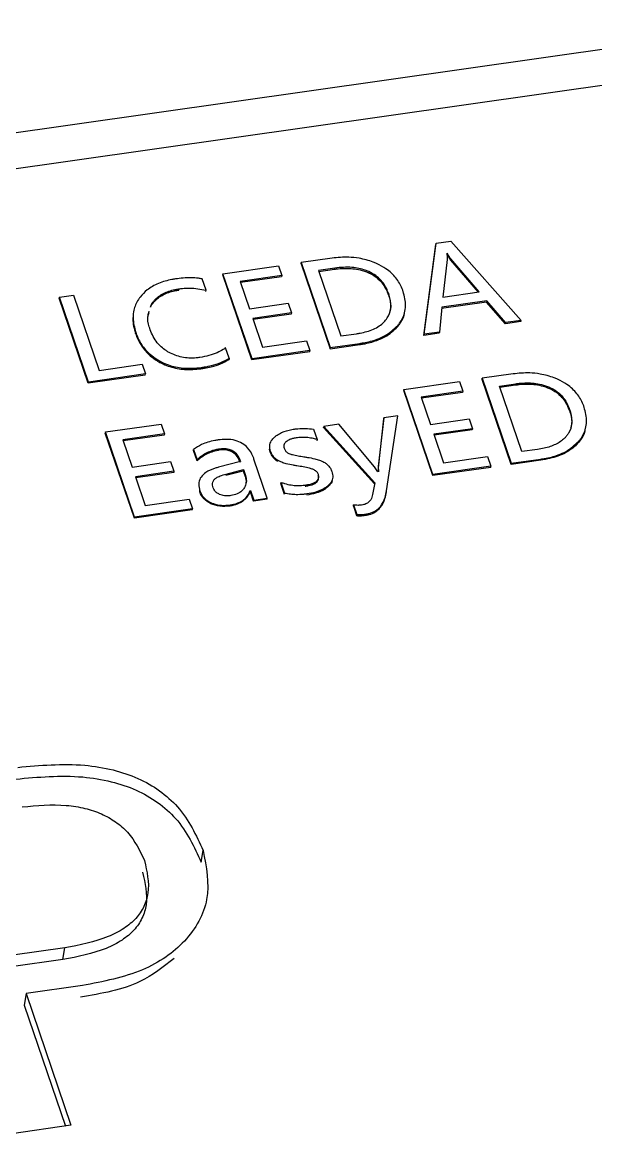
# Model space of a CAD drawing. Header units: millimetres. Extents: x 5 to 415, y 5 to 292.
# Drawn here: x 331.286 to 331.597, y 231.006 to 231.609 of the extents above; entities that cross this region are included whole.
import ezdxf

# ---------------------------------------------------------------- set-up
doc = ezdxf.new("R2010")
doc.units = ezdxf.units.MM

msp = doc.modelspace()

# ---------------------------------------------------------------- linework, layer by layer
at = {"color": 7, "linetype": 'Continuous', "lineweight": 25}
for p, q in [((331.70401, 231.60936), (330.29293, 231.40801)), ((331.51053, 231.48929), (331.51861, 231.49044)), ((331.51861, 231.49044), (331.55663, 231.44741)), ((331.5039, 231.43927), (331.51043, 231.48865)), ((331.50401, 231.4399), (331.51053, 231.48929)), ((331.51053, 231.48929), (331.51043, 231.48865)), ((331.4373, 231.47822), (331.4374, 231.47885)), ((331.4373, 231.47822), (331.45305, 231.43201)), ((331.45409, 231.48123), (331.4374, 231.47885)), ((331.4374, 231.47885), (331.45315, 231.43265)), ((331.51647, 231.48055), (331.51427, 231.4601)), ((331.51641, 231.48331), (331.51842, 231.48021)), ((331.51842, 231.48021), (331.51852, 231.48084)), ((331.51842, 231.48021), (331.53333, 231.46281)), ((331.5339, 231.4629), (331.51852, 231.48084)), ((331.3949, 231.47279), (331.3948, 231.47215)), ((331.41055, 231.42595), (331.3948, 231.47215)), ((331.3949, 231.47279), (331.42503, 231.47709)), ((331.41065, 231.42658), (331.3949, 231.47279)), ((331.42503, 231.47709), (331.42684, 231.47177)), ((331.4556, 231.47587), (331.44676, 231.47461)), ((331.44676, 231.47461), (331.4589, 231.43899)), ((331.44697, 231.47402), (331.4555, 231.47524)), ((331.4555, 231.47524), (331.4556, 231.47587)), ((331.47396, 231.47394), (331.47386, 231.4733)), ((331.3857, 231.46377), (331.38358, 231.47001)), ((331.42684, 231.47177), (331.40426, 231.46855)), ((331.40426, 231.46855), (331.4093, 231.45376)), ((331.42674, 231.47114), (331.40447, 231.46796)), ((331.42684, 231.47177), (331.42674, 231.47114)), ((331.30618, 231.46013), (331.30608, 231.45949)), ((331.30618, 231.46013), (331.31373, 231.4612)), ((331.32193, 231.41392), (331.30618, 231.46013)), ((331.31373, 231.4612), (331.32768, 231.42027)), ((331.37089, 231.46391), (331.37099, 231.46454)), ((331.3856, 231.46314), (331.3857, 231.46377)), ((331.48481, 231.46184), (331.4847, 231.4612)), ((331.51427, 231.4601), (331.5339, 231.4629)), ((331.32183, 231.41329), (331.30608, 231.45949)), ((331.3567, 231.45651), (331.3568, 231.45714)), ((331.4093, 231.45376), (331.43022, 231.45675)), ((331.43022, 231.45675), (331.43202, 231.45145)), ((331.51366, 231.45453), (331.51235, 231.44109)), ((331.53791, 231.45737), (331.51356, 231.4539)), ((331.53801, 231.45801), (331.51366, 231.45453)), ((331.53801, 231.45801), (331.53791, 231.45737)), ((331.54818, 231.44559), (331.53791, 231.45737)), ((331.54828, 231.44622), (331.53801, 231.45801)), ((331.35414, 231.44952), (331.35483, 231.45172)), ((331.43202, 231.45145), (331.41111, 231.44847)), ((331.41111, 231.44847), (331.4164, 231.43293)), ((331.43192, 231.45082), (331.41131, 231.44788)), ((331.43202, 231.45145), (331.43192, 231.45082)), ((331.48963, 231.44402), (331.48974, 231.44465)), ((331.55652, 231.44678), (331.54818, 231.44559)), ((331.54828, 231.44622), (331.54818, 231.44559)), ((331.55663, 231.44741), (331.54828, 231.44622)), ((331.55652, 231.44678), (331.55663, 231.44741)), ((331.34748, 231.44026), (331.34758, 231.44089)), ((331.4164, 231.43293), (331.44031, 231.43634)), ((331.44031, 231.43634), (331.4421, 231.43107)), ((331.4589, 231.43899), (331.46739, 231.4402)), ((331.51225, 231.44046), (331.5039, 231.43927)), ((331.50401, 231.4399), (331.5039, 231.43927)), ((331.51235, 231.44109), (331.50401, 231.4399)), ((331.51235, 231.44109), (331.51225, 231.44046)), ((331.39829, 231.42683), (331.39634, 231.43254)), ((331.442, 231.43043), (331.41055, 231.42595)), ((331.4421, 231.43107), (331.41065, 231.42658)), ((331.442, 231.43043), (331.4421, 231.43107)), ((331.45305, 231.43201), (331.46913, 231.43431)), ((331.45305, 231.43201), (331.45315, 231.43265)), ((331.45315, 231.43265), (331.46923, 231.43494)), ((331.46923, 231.43494), (331.46913, 231.43431)), ((331.32768, 231.42027), (331.35097, 231.42359)), ((331.35097, 231.42359), (331.35277, 231.41832)), ((331.36068, 231.42463), (331.36078, 231.42526)), ((331.39829, 231.42683), (331.39819, 231.42619)), ((331.41065, 231.42658), (331.41055, 231.42595)), ((331.35267, 231.41769), (331.32183, 231.41329)), ((331.35277, 231.41832), (331.32193, 231.41392)), ((331.35267, 231.41769), (331.35277, 231.41832)), ((331.38292, 231.42119), (331.38302, 231.42182)), ((331.5523, 231.41838), (331.53562, 231.416)), ((331.32193, 231.41392), (331.32183, 231.41329)), ((331.49312, 231.40994), (331.52324, 231.41424)), ((331.52324, 231.41424), (331.52505, 231.40892)), ((331.53552, 231.41537), (331.53562, 231.416)), ((331.55126, 231.36916), (331.53552, 231.41537)), ((331.53562, 231.416), (331.55136, 231.3698)), ((331.54498, 231.41176), (331.55381, 231.41302)), ((331.55712, 231.37614), (331.54498, 231.41176)), ((331.54518, 231.41117), (331.55371, 231.41239)), ((331.55381, 231.41302), (331.55371, 231.41239)), ((331.49312, 231.40994), (331.49302, 231.4093)), ((331.50876, 231.3631), (331.49302, 231.4093)), ((331.50886, 231.36373), (331.49312, 231.40994)), ((331.52505, 231.40892), (331.50248, 231.4057)), ((331.50248, 231.4057), (331.50752, 231.39091)), ((331.52495, 231.40828), (331.50268, 231.40511)), ((331.52505, 231.40892), (331.52495, 231.40828)), ((331.57217, 231.41109), (331.57207, 231.41045)), ((331.48203, 231.39389), (331.47909, 231.36741)), ((331.48213, 231.39452), (331.47919, 231.36804)), ((331.48213, 231.39452), (331.48203, 231.39389)), ((331.48972, 231.39561), (331.48213, 231.39452)), ((331.48371, 231.35492), (331.48972, 231.39561)), ((331.50752, 231.39091), (331.52843, 231.3939)), ((331.52843, 231.3939), (331.53023, 231.3886)), ((331.58302, 231.39898), (331.58292, 231.39835)), ((331.33116, 231.38683), (331.36128, 231.39113)), ((331.36128, 231.39113), (331.36309, 231.38581)), ((331.44406, 231.38835), (331.44597, 231.38272)), ((331.44953, 231.38925), (331.44963, 231.38988)), ((331.44953, 231.38925), (331.47714, 231.35866)), ((331.45782, 231.39105), (331.44963, 231.38988)), ((331.44963, 231.38988), (331.47724, 231.35929)), ((331.47719, 231.36781), (331.45782, 231.39105)), ((331.53023, 231.3886), (331.50932, 231.38562)), ((331.53013, 231.38797), (331.50952, 231.38503)), ((331.53023, 231.3886), (331.53013, 231.38797)), ((331.33116, 231.38683), (331.33106, 231.38619)), ((331.34681, 231.33999), (331.33106, 231.38619)), ((331.34691, 231.34062), (331.33116, 231.38683)), ((331.36309, 231.38581), (331.34052, 231.38259)), ((331.34052, 231.38259), (331.34556, 231.3678)), ((331.36299, 231.38517), (331.34072, 231.382)), ((331.36309, 231.38581), (331.36299, 231.38517)), ((331.44597, 231.38272), (331.44587, 231.38209)), ((331.50932, 231.38562), (331.51462, 231.37008)), ((331.58785, 231.38117), (331.58795, 231.3818)), ((331.37889, 231.37674), (331.37899, 231.37738)), ((331.38081, 231.37112), (331.37889, 231.37674)), ((331.37899, 231.37738), (331.38091, 231.37176)), ((331.39314, 231.37707), (331.39324, 231.3777)), ((331.56561, 231.37735), (331.55712, 231.37614)), ((331.34556, 231.3678), (331.36647, 231.37079)), ((331.36647, 231.37079), (331.36828, 231.36549)), ((331.38081, 231.37112), (331.38091, 231.37176)), ((331.40446, 231.37083), (331.39255, 231.36769)), ((331.41893, 231.3509), (331.41169, 231.37214)), ((331.51462, 231.37008), (331.53852, 231.37349)), ((331.53852, 231.37349), (331.54031, 231.36822)), ((331.56735, 231.37146), (331.55126, 231.36916)), ((331.55136, 231.3698), (331.55126, 231.36916)), ((331.55136, 231.3698), (331.56745, 231.37209)), ((331.56735, 231.37146), (331.56745, 231.37209)), ((331.36828, 231.36549), (331.34736, 231.36251)), ((331.36818, 231.36486), (331.34757, 231.36192)), ((331.36828, 231.36549), (331.36818, 231.36486)), ((331.39644, 231.36334), (331.40586, 231.36578)), ((331.39654, 231.36398), (331.40596, 231.36641)), ((331.40596, 231.36641), (331.40586, 231.36578)), ((331.40586, 231.36578), (331.40694, 231.36261)), ((331.40596, 231.36641), (331.40704, 231.36325)), ((331.40704, 231.36325), (331.40694, 231.36261)), ((331.47901, 231.36522), (331.47719, 231.36781)), ((331.47919, 231.36804), (331.47921, 231.36525)), ((331.54021, 231.36758), (331.50876, 231.3631)), ((331.50886, 231.36373), (331.50876, 231.3631)), ((331.54031, 231.36822), (331.50886, 231.36373)), ((331.54021, 231.36758), (331.54031, 231.36822)), ((331.34736, 231.36251), (331.35266, 231.34697)), ((331.42643, 231.35945), (331.42632, 231.35881)), ((331.42836, 231.35284), (331.42632, 231.35881)), ((331.42846, 231.35347), (331.42643, 231.35945)), ((331.45173, 231.35751), (331.45163, 231.35688)), ((331.47724, 231.35929), (331.47607, 231.35283)), ((331.38226, 231.35431), (331.38236, 231.35494)), ((331.40977, 231.35432), (331.40987, 231.35496)), ((331.4115, 231.34922), (331.40977, 231.35432)), ((331.40987, 231.35496), (331.41161, 231.34985)), ((331.48361, 231.35428), (331.48371, 231.35492)), ((331.37836, 231.34511), (331.34691, 231.34062)), ((331.35266, 231.34697), (331.37656, 231.35038)), ((331.37656, 231.35038), (331.37836, 231.34511)), ((331.37826, 231.34447), (331.37836, 231.34511)), ((331.38824, 231.34781), (331.38834, 231.34844)), ((331.39878, 231.34659), (331.39888, 231.34722)), ((331.41883, 231.35026), (331.4115, 231.34922)), ((331.4115, 231.34922), (331.41161, 231.34985)), ((331.41161, 231.34985), (331.41893, 231.3509)), ((331.41883, 231.35026), (331.41893, 231.3509)), ((331.46567, 231.34654), (331.46577, 231.34718)), ((331.46567, 231.34654), (331.46742, 231.34139)), ((331.46577, 231.34718), (331.46752, 231.34203)), ((331.37826, 231.34447), (331.34681, 231.33999)), ((331.34691, 231.34062), (331.34681, 231.33999)), ((331.47231, 231.34159), (331.47241, 231.34223)), ((331.38308, 231.15325), (331.38409, 231.1596)), ((331.30902, 231.10663), (331.28094, 231.10263)), ((331.308, 231.10028), (331.30902, 231.10663)), ((331.308, 231.10028), (331.27992, 231.09628)), ((331.31861, 231.08621), (331.28802, 231.08185)), ((331.28802, 231.08185), (331.287, 231.0755)), ((331.28802, 231.08185), (331.31241, 231.01027)), ((331.287, 231.0755), (331.30938, 231.00984)), ((331.31241, 231.01027), (331.28026, 231.00569))]:
    msp.add_line(p, q, dxfattribs=at)
at = {"color": 8, "linetype": 'Continuous', "lineweight": 25}
msp.add_line((330.29922, 231.38954), (331.71612, 231.59172), dxfattribs=at)
at = {"color": 7, "linetype": 'Continuous', "lineweight": 25}
for points, knots in [([(331.51633, 231.48393), (331.51639, 231.48342), (331.51649, 231.4826), (331.51654, 231.48147), (331.5165, 231.48085), (331.51647, 231.48055)], [0, 0, 0, 0, 0.453733, 0.726284, 1, 1, 1, 1]), ([(331.51852, 231.48084), (331.51835, 231.48107), (331.51787, 231.48168), (331.51722, 231.48273), (331.51674, 231.48355), (331.5165, 231.48396)], [0, 0, 0, 0, 0.227706, 0.613463, 1, 1, 1, 1]), ([(331.47828, 231.47827), (331.47768, 231.47853), (331.47467, 231.47982), (331.46957, 231.48119), (331.46194, 231.482), (331.45709, 231.48153), (331.45409, 231.48123)], [0, 0, 0, 0, 0.08018, 0.403486, 0.630169, 1, 1, 1, 1]), ([(331.49269, 231.46313), (331.49251, 231.46364), (331.49159, 231.46617), (331.48904, 231.47059), (331.48412, 231.47531), (331.48003, 231.47738), (331.47828, 231.47827)], [0, 0, 0, 0, 0.082576, 0.415303, 0.749523, 1, 1, 1, 1]), ([(331.4555, 231.47524), (331.45614, 231.47532), (331.45807, 231.47558), (331.46268, 231.47583), (331.46841, 231.47534), (331.47238, 231.47385), (331.47386, 231.4733)], [0, 0, 0, 0, 0.105956, 0.318154, 0.746768, 1, 1, 1, 1]), ([(331.47396, 231.47394), (331.47335, 231.47418), (331.47051, 231.47535), (331.46419, 231.47665), (331.45869, 231.47615), (331.4556, 231.47587)], [0, 0, 0, 0, 0.106152, 0.498869, 1, 1, 1, 1]), ([(331.47386, 231.4733), (331.47444, 231.47303), (331.47676, 231.47194), (331.47947, 231.46982), (331.4827, 231.46604), (331.48386, 231.46324), (331.4847, 231.4612)], [0, 0, 0, 0, 0.105443, 0.416002, 0.572939, 1, 1, 1, 1]), ([(331.48481, 231.46184), (331.48462, 231.46234), (331.48371, 231.46488), (331.48162, 231.4684), (331.47785, 231.47195), (331.47528, 231.47326), (331.47396, 231.47394)], [0, 0, 0, 0, 0.10531, 0.530724, 0.758228, 1, 1, 1, 1]), ([(331.36908, 231.46992), (331.36844, 231.46982), (331.36524, 231.46932), (331.35973, 231.46775), (331.35376, 231.46441), (331.35111, 231.46141), (331.34991, 231.46005)], [0, 0, 0, 0, 0.080754, 0.405861, 0.731962, 1, 1, 1, 1]), ([(331.38358, 231.47001), (331.38292, 231.47011), (331.38094, 231.47042), (331.3775, 231.47059), (331.3733, 231.47045), (331.37049, 231.4701), (331.36908, 231.46992)], [0, 0, 0, 0, 0.135575, 0.4071552, 0.7020909, 1, 1, 1, 1]), ([(331.34991, 231.46005), (331.3496, 231.45962), (331.34802, 231.45745), (331.34649, 231.45371), (331.34581, 231.44763), (331.34688, 231.44357), (331.34758, 231.44089)], [0, 0, 0, 0, 0.077231, 0.38899, 0.597848, 1, 1, 1, 1]), ([(331.3567, 231.45651), (331.35703, 231.45693), (331.35852, 231.45884), (331.36227, 231.46165), (331.36717, 231.46331), (331.37014, 231.46379), (331.37089, 231.46391)], [0, 0, 0, 0, 0.10865, 0.491149, 0.87296, 1, 1, 1, 1]), ([(331.3568, 231.45714), (331.35713, 231.45757), (331.35862, 231.45947), (331.36237, 231.46228), (331.36727, 231.46394), (331.37024, 231.46442), (331.37099, 231.46454)], [0, 0, 0, 0, 0.10865, 0.491149, 0.87296, 1, 1, 1, 1]), ([(331.37099, 231.46454), (331.37163, 231.46463), (331.37356, 231.46487), (331.37699, 231.46501), (331.38131, 231.46475), (331.38423, 231.4641), (331.3857, 231.46377)], [0, 0, 0, 0, 0.1335635, 0.4011287, 0.6967623, 1, 1, 1, 1]), ([(331.48314, 231.4475), (331.48346, 231.44793), (331.48485, 231.44977), (331.48585, 231.45272), (331.48609, 231.45716), (331.48533, 231.45991), (331.48481, 231.46184)], [0, 0, 0, 0, 0.10324, 0.444619, 0.613332, 1, 1, 1, 1]), ([(331.4847, 231.4612), (331.48486, 231.4607), (331.48566, 231.45815), (331.48638, 231.45487), (331.48546, 231.45238), (331.48526, 231.45185)], [0, 0, 0, 0, 0.162771, 0.819491, 1, 1, 1, 1]), ([(331.48974, 231.44465), (331.49008, 231.44507), (331.49179, 231.44717), (331.49346, 231.45075), (331.49435, 231.45662), (331.49336, 231.46051), (331.49269, 231.46313)], [0, 0, 0, 0, 0.079381, 0.400115, 0.59556, 1, 1, 1, 1]), ([(331.35562, 231.45458), (331.35573, 231.45508), (331.35594, 231.456), (331.35653, 231.45679), (331.3568, 231.45714)], [0, 0, 0, 0, 0.547206, 1, 1, 1, 1]), ([(331.35571, 231.45455), (331.35578, 231.45485), (331.35596, 231.45555), (331.35642, 231.45615), (331.3567, 231.45651)], [0, 0, 0, 0, 0.414079, 1, 1, 1, 1]), ([(331.34623, 231.45017), (331.34614, 231.44953), (331.3457, 231.44627), (331.34669, 231.44294), (331.34748, 231.44026)], [0, 0, 0, 0, 0.194213, 1, 1, 1, 1]), ([(331.35539, 231.44238), (331.35523, 231.44288), (331.35443, 231.44543), (331.35365, 231.44892), (331.35465, 231.45161), (331.35493, 231.45236)], [0, 0, 0, 0, 0.152183, 0.765543, 1, 1, 1, 1]), ([(331.48963, 231.44402), (331.48997, 231.44444), (331.49166, 231.44654), (331.49309, 231.44904), (331.49338, 231.45121), (331.4934, 231.45135)], [0, 0, 0, 0, 0.18835, 0.949363, 1, 1, 1, 1]), ([(331.36562, 231.43002), (331.36507, 231.43034), (331.3626, 231.43178), (331.35828, 231.43571), (331.35645, 231.43992), (331.35539, 231.44238)], [0, 0, 0, 0, 0.1065912, 0.479024, 1, 1, 1, 1]), ([(331.46739, 231.4402), (331.46803, 231.4403), (331.47123, 231.4408), (331.47679, 231.44236), (331.48121, 231.44523), (331.48288, 231.4472), (331.48314, 231.4475)], [0, 0, 0, 0, 0.1017876, 0.5120128, 0.9261155, 1, 1, 1, 1]), ([(331.46913, 231.43431), (331.46977, 231.4344), (331.47297, 231.43489), (331.47767, 231.43613), (331.48433, 231.43901), (331.48752, 231.44202), (331.48963, 231.44402)], [0, 0, 0, 0, 0.077703, 0.389922, 0.59639, 1, 1, 1, 1]), ([(331.46923, 231.43494), (331.46987, 231.43504), (331.47307, 231.43553), (331.47777, 231.43676), (331.48443, 231.43964), (331.48763, 231.44266), (331.48974, 231.44465)], [0, 0, 0, 0, 0.077703, 0.389922, 0.59639, 1, 1, 1, 1]), ([(331.34748, 231.44026), (331.34766, 231.43975), (331.34857, 231.43722), (331.35094, 231.43279), (331.35533, 231.4279), (331.3591, 231.42559), (331.36068, 231.42463)], [0, 0, 0, 0, 0.083563, 0.419493, 0.756777, 1, 1, 1, 1]), ([(331.34758, 231.44089), (331.34777, 231.44039), (331.34867, 231.43786), (331.35104, 231.43342), (331.35543, 231.42853), (331.3592, 231.42623), (331.36078, 231.42526)], [0, 0, 0, 0, 0.083563, 0.419493, 0.756777, 1, 1, 1, 1]), ([(331.3823, 231.42729), (331.38166, 231.42721), (331.3785, 231.42682), (331.37251, 231.42698), (331.36788, 231.42902), (331.36562, 231.43002)], [0, 0, 0, 0, 0.115245, 0.567988, 1, 1, 1, 1]), ([(331.39634, 231.43254), (331.39588, 231.43221), (331.39447, 231.43121), (331.39152, 231.42967), (331.38729, 231.42816), (331.38398, 231.42759), (331.3823, 231.42729)], [0, 0, 0, 0, 0.121543, 0.365141, 0.678195, 1, 1, 1, 1]), ([(331.36068, 231.42463), (331.36125, 231.42433), (331.36413, 231.42284), (331.36868, 231.42142), (331.3757, 231.42051), (331.37996, 231.42091), (331.38292, 231.42119)], [0, 0, 0, 0, 0.086391, 0.436239, 0.609399, 1, 1, 1, 1]), ([(331.36078, 231.42526), (331.36135, 231.42497), (331.36424, 231.42347), (331.36879, 231.42206), (331.3758, 231.42115), (331.38006, 231.42155), (331.38302, 231.42182)], [0, 0, 0, 0, 0.086391, 0.436239, 0.609399, 1, 1, 1, 1]), ([(331.38292, 231.42119), (331.38356, 231.42128), (331.38547, 231.42157), (331.38909, 231.42233), (331.39375, 231.4237), (331.3967, 231.42535), (331.39819, 231.42619)], [0, 0, 0, 0, 0.114873, 0.344776, 0.667457, 1, 1, 1, 1]), ([(331.38302, 231.42182), (331.38366, 231.42192), (331.38557, 231.42221), (331.38919, 231.42297), (331.39385, 231.42434), (331.3968, 231.42599), (331.39829, 231.42683)], [0, 0, 0, 0, 0.114873, 0.344776, 0.667457, 1, 1, 1, 1]), ([(331.57649, 231.41542), (331.57589, 231.41568), (331.57288, 231.41697), (331.56778, 231.41834), (331.56015, 231.41915), (331.5553, 231.41868), (331.5523, 231.41838)], [0, 0, 0, 0, 0.08018, 0.403486, 0.630169, 1, 1, 1, 1]), ([(331.55371, 231.41239), (331.55435, 231.41247), (331.55628, 231.41273), (331.56089, 231.41298), (331.56662, 231.41249), (331.57059, 231.411), (331.57207, 231.41045)], [0, 0, 0, 0, 0.105956, 0.318154, 0.746768, 1, 1, 1, 1]), ([(331.55381, 231.41302), (331.55445, 231.41311), (331.55638, 231.41336), (331.56099, 231.41361), (331.56672, 231.41313), (331.5707, 231.41164), (331.57217, 231.41109)], [0, 0, 0, 0, 0.105956, 0.318154, 0.746768, 1, 1, 1, 1]), ([(331.5909, 231.40028), (331.59072, 231.40079), (331.5898, 231.40332), (331.58726, 231.40774), (331.58233, 231.41246), (331.57824, 231.41453), (331.57649, 231.41542)], [0, 0, 0, 0, 0.082576, 0.415303, 0.749523, 1, 1, 1, 1]), ([(331.57207, 231.41045), (331.57266, 231.41018), (331.57498, 231.40909), (331.57768, 231.40697), (331.58091, 231.40319), (331.58207, 231.40039), (331.58292, 231.39835)], [0, 0, 0, 0, 0.105443, 0.416002, 0.572939, 1, 1, 1, 1]), ([(331.57217, 231.41109), (331.57276, 231.41081), (331.57508, 231.40972), (331.57778, 231.40761), (331.58101, 231.40382), (331.58217, 231.40103), (331.58302, 231.39898)], [0, 0, 0, 0, 0.105443, 0.416002, 0.572939, 1, 1, 1, 1]), ([(331.58795, 231.3818), (331.58829, 231.38222), (331.59, 231.38432), (331.59168, 231.3879), (331.59256, 231.39377), (331.59157, 231.39766), (331.5909, 231.40028)], [0, 0, 0, 0, 0.0793815, 0.4001152, 0.5955602, 1, 1, 1, 1]), ([(331.58302, 231.39898), (331.58318, 231.39848), (331.584, 231.39593), (331.58452, 231.39153), (331.58323, 231.38717), (331.58174, 231.38518), (331.58135, 231.38465)], [0, 0, 0, 0, 0.103204, 0.519592, 0.872582, 1, 1, 1, 1]), ([(331.58292, 231.39835), (331.58308, 231.39784), (331.58387, 231.3953), (331.58459, 231.39202), (331.58367, 231.38953), (331.58347, 231.389)], [0, 0, 0, 0, 0.162771, 0.819491, 1, 1, 1, 1]), ([(331.42299, 231.38413), (331.42343, 231.38448), (331.42455, 231.38538), (331.4275, 231.38698), (331.43076, 231.38795), (331.4332, 231.38833), (331.43366, 231.3884)], [0, 0, 0, 0, 0.1572676, 0.3988371, 0.885486, 1, 1, 1, 1]), ([(331.43366, 231.3884), (331.4343, 231.38848), (331.4363, 231.38873), (331.43979, 231.38887), (331.44262, 231.38852), (331.44406, 231.38835)], [0, 0, 0, 0, 0.189441, 0.589439, 1, 1, 1, 1]), ([(331.59143, 231.38882), (331.59129, 231.38783), (331.59087, 231.38504), (331.58903, 231.38269), (331.58785, 231.38117)], [0, 0, 0, 0, 0.3557082, 1, 1, 1, 1]), ([(331.39233, 231.3825), (331.39169, 231.3824), (331.38978, 231.3821), (331.38671, 231.38133), (331.38272, 231.37987), (331.38037, 231.3783), (331.37899, 231.37738)], [0, 0, 0, 0, 0.127162, 0.381899, 0.63679, 1, 1, 1, 1]), ([(331.41169, 231.37214), (331.41151, 231.37264), (331.41074, 231.37474), (331.40896, 231.37782), (331.4055, 231.38079), (331.40143, 231.38247), (331.39685, 231.38299), (331.3938, 231.38266), (331.39233, 231.3825)], [0, 0, 0, 0, 0.0766234, 0.3205019, 0.4797106, 0.639713, 0.8255216, 1, 1, 1, 1]), ([(331.42069, 231.37642), (331.42055, 231.37693), (331.42014, 231.37836), (331.42037, 231.38073), (331.42157, 231.38278), (331.42263, 231.38379), (331.42299, 231.38413)], [0, 0, 0, 0, 0.183796, 0.514516, 0.837502, 1, 1, 1, 1]), ([(331.4292, 231.38154), (331.4288, 231.38114), (331.4281, 231.38043), (331.42778, 231.37914), (331.42797, 231.37838), (331.42806, 231.37801)], [0, 0, 0, 0, 0.403496, 0.718875, 1, 1, 1, 1]), ([(331.43455, 231.3836), (331.43391, 231.38349), (331.43272, 231.38328), (331.43083, 231.38268), (331.4298, 231.38197), (331.4292, 231.38154)], [0, 0, 0, 0, 0.3170679, 0.5955459, 1, 1, 1, 1]), ([(331.44597, 231.38272), (331.44534, 231.38291), (331.44367, 231.38338), (331.44089, 231.38381), (331.43768, 231.38394), (331.4356, 231.38371), (331.43455, 231.3836)], [0, 0, 0, 0, 0.171667, 0.4487, 0.721029, 1, 1, 1, 1]), ([(331.58135, 231.38465), (331.581, 231.38424), (331.57943, 231.38242), (331.57639, 231.38043), (331.57138, 231.3784), (331.56795, 231.37778), (331.56561, 231.37735)], [0, 0, 0, 0, 0.101742, 0.451155, 0.623827, 1, 1, 1, 1]), ([(331.56745, 231.37209), (331.56808, 231.37219), (331.57128, 231.37268), (331.57599, 231.37391), (331.58265, 231.37679), (331.58584, 231.37981), (331.58795, 231.3818)], [0, 0, 0, 0, 0.077703, 0.389922, 0.59639, 1, 1, 1, 1]), ([(331.39314, 231.37707), (331.39077, 231.3765), (331.38594, 231.37535), (331.38254, 231.37255), (331.38081, 231.37112)], [0, 0, 0, 0, 0.491103, 1, 1, 1, 1]), ([(331.38091, 231.37176), (331.38131, 231.37214), (331.3825, 231.37328), (331.38559, 231.37548), (331.3895, 231.37707), (331.39252, 231.37758), (331.39324, 231.3777)], [0, 0, 0, 0, 0.129121, 0.385592, 0.85274, 1, 1, 1, 1]), ([(331.40436, 231.3702), (331.40385, 231.37133), (331.40292, 231.37339), (331.40069, 231.37553), (331.3986, 231.37655), (331.39626, 231.3772), (331.39441, 231.37712), (331.39314, 231.37707)], [0, 0, 0, 0, 0.294319, 0.53254, 0.642423, 0.753448, 1, 1, 1, 1]), ([(331.39324, 231.3777), (331.39389, 231.37777), (331.39549, 231.37795), (331.39796, 231.37769), (331.40027, 231.37671), (331.40231, 231.37505), (331.40364, 231.37299), (331.40423, 231.37142), (331.40446, 231.37083)], [0, 0, 0, 0, 0.127002, 0.313874, 0.459394, 0.604481, 0.850526, 1, 1, 1, 1]), ([(331.42059, 231.37578), (331.42042, 231.37629), (331.42013, 231.37714), (331.42026, 231.37799), (331.42031, 231.37832)], [0, 0, 0, 0, 0.60347, 1, 1, 1, 1]), ([(331.42445, 231.37086), (331.42394, 231.37123), (331.42256, 231.37225), (331.42129, 231.374), (331.42076, 231.37533), (331.42059, 231.37578)], [0, 0, 0, 0, 0.273797, 0.75493, 1, 1, 1, 1]), ([(331.42455, 231.37149), (331.42404, 231.37186), (331.42266, 231.37289), (331.42139, 231.37463), (331.42087, 231.37597), (331.42069, 231.37642)], [0, 0, 0, 0, 0.273797, 0.75493, 1, 1, 1, 1]), ([(331.42806, 231.37801), (331.42828, 231.37751), (331.42868, 231.37661), (331.42972, 231.37566), (331.43044, 231.3753), (331.43071, 231.37517)], [0, 0, 0, 0, 0.448143, 0.796312, 1, 1, 1, 1]), ([(331.58785, 231.38117), (331.58749, 231.38076), (331.58567, 231.37872), (331.58203, 231.37603), (331.5755, 231.37301), (331.57054, 231.37207), (331.56735, 231.37146)], [0, 0, 0, 0, 0.0776838, 0.3910482, 0.6078719, 1, 1, 1, 1]), ([(331.43505, 231.36841), (331.43439, 231.36852), (331.43242, 231.36884), (331.42966, 231.36945), (331.42674, 231.37031), (331.42528, 231.37109), (331.42455, 231.37149)], [0, 0, 0, 0, 0.179639, 0.539288, 0.766361, 1, 1, 1, 1]), ([(331.43071, 231.37517), (331.43133, 231.37495), (331.43294, 231.37437), (331.43567, 231.37385), (331.43775, 231.37352), (331.43879, 231.37335)], [0, 0, 0, 0, 0.241784, 0.61974, 1, 1, 1, 1]), ([(331.43879, 231.37335), (331.43945, 231.37326), (331.44143, 231.37297), (331.44426, 231.3724), (331.4473, 231.37157), (331.44889, 231.37081), (331.44969, 231.37042)], [0, 0, 0, 0, 0.17472, 0.524501, 0.759498, 1, 1, 1, 1]), ([(331.44969, 231.37042), (331.45023, 231.37008), (331.45165, 231.36916), (331.45316, 231.36738), (331.45376, 231.36593), (331.45401, 231.36532)], [0, 0, 0, 0, 0.257651, 0.685959, 1, 1, 1, 1]), ([(331.39255, 231.36769), (331.39194, 231.36753), (331.38941, 231.36682), (331.38586, 231.36528), (331.3828, 231.36247), (331.38154, 231.35928), (331.38181, 231.35668), (331.38227, 231.35521), (331.38236, 231.35494)], [0, 0, 0, 0, 0.088996, 0.373304, 0.557298, 0.742273, 0.953529, 1, 1, 1, 1]), ([(331.39015, 231.36094), (331.39053, 231.3613), (331.39142, 231.36213), (331.39364, 231.36313), (331.39546, 231.36366), (331.39654, 231.36398)], [0, 0, 0, 0, 0.240436, 0.546513, 1, 1, 1, 1]), ([(331.40704, 231.36325), (331.40719, 231.36274), (331.40764, 231.3612), (331.40766, 231.35865), (331.40667, 231.3569), (331.4062, 231.35607)], [0, 0, 0, 0, 0.206997, 0.625105, 1, 1, 1, 1]), ([(331.44373, 231.36655), (331.4431, 231.36677), (331.4414, 231.36735), (331.43846, 231.3679), (331.43619, 231.36824), (331.43505, 231.36841)], [0, 0, 0, 0, 0.225317, 0.611274, 1, 1, 1, 1]), ([(331.43956, 231.35798), (331.4402, 231.35808), (331.44211, 231.35839), (331.44449, 231.35912), (331.44623, 231.36042), (331.4469, 231.3616), (331.44695, 231.36274), (331.44676, 231.3634), (331.44668, 231.36368)], [0, 0, 0, 0, 0.164611, 0.49711, 0.639846, 0.783759, 0.911952, 1, 1, 1, 1]), ([(331.44668, 231.36368), (331.44645, 231.36417), (331.44599, 231.36516), (331.44477, 231.36608), (331.44396, 231.36645), (331.44373, 231.36655)], [0, 0, 0, 0, 0.416748, 0.835616, 1, 1, 1, 1]), ([(331.45401, 231.36532), (331.45415, 231.36481), (331.45457, 231.36334), (331.45438, 231.3609), (331.45315, 231.35882), (331.45207, 231.35783), (331.45173, 231.35751)], [0, 0, 0, 0, 0.181497, 0.521334, 0.848357, 1, 1, 1, 1]), ([(331.47909, 231.36741), (331.47907, 231.3669), (331.47904, 231.3662), (331.47906, 231.3655), (331.47906, 231.36532)], [0, 0, 0, 0, 0.732972, 1, 1, 1, 1]), ([(331.38963, 231.35648), (331.38949, 231.35699), (331.3892, 231.35801), (331.3893, 231.35959), (331.38986, 231.36049), (331.39015, 231.36094)], [0, 0, 0, 0, 0.333176, 0.667822, 1, 1, 1, 1]), ([(331.40694, 231.36261), (331.4071, 231.3621), (331.40753, 231.36073), (331.40738, 231.35936), (331.40729, 231.3585)], [0, 0, 0, 0, 0.3728885, 1, 1, 1, 1]), ([(331.42643, 231.35945), (331.42705, 231.35924), (331.42883, 231.35864), (331.43179, 231.35799), (331.43561, 231.3576), (331.43813, 231.35784), (331.43956, 231.35798)], [0, 0, 0, 0, 0.148628, 0.422925, 0.674588, 1, 1, 1, 1]), ([(331.43946, 231.35734), (331.44009, 231.35745), (331.44201, 231.35776), (331.44439, 231.35849), (331.44613, 231.35979), (331.44679, 231.36096), (331.44685, 231.3621), (331.44666, 231.36277), (331.44658, 231.36304)], [0, 0, 0, 0, 0.164611, 0.49711, 0.639846, 0.783759, 0.911952, 1, 1, 1, 1]), ([(331.45173, 231.35751), (331.45128, 231.35716), (331.44947, 231.35571), (331.44565, 231.35408), (331.44207, 231.35344), (331.44045, 231.35315)], [0, 0, 0, 0, 0.150239, 0.616122, 1, 1, 1, 1]), ([(331.45406, 231.36031), (331.45406, 231.3603), (331.45399, 231.35938), (331.45301, 231.35819), (331.45196, 231.35719), (331.45163, 231.35688)], [0, 0, 0, 0, 0.00644, 0.685237, 1, 1, 1, 1]), ([(331.38824, 231.34781), (331.38691, 231.34866), (331.38415, 231.35042), (331.3829, 231.35298), (331.38226, 231.35431)], [0, 0, 0, 0, 0.48199, 1, 1, 1, 1]), ([(331.38236, 231.35494), (331.38255, 231.35444), (331.38314, 231.35293), (331.38486, 231.35045), (331.38716, 231.34912), (331.38834, 231.34844)], [0, 0, 0, 0, 0.195288, 0.589903, 1, 1, 1, 1]), ([(331.39306, 231.35293), (331.39249, 231.35324), (331.39133, 231.35385), (331.39018, 231.35514), (331.3898, 231.35606), (331.38963, 231.35648)], [0, 0, 0, 0, 0.3542003, 0.7093972, 1, 1, 1, 1]), ([(331.39916, 231.35224), (331.39851, 231.35217), (331.39694, 231.352), (331.3948, 231.35224), (331.39349, 231.35276), (331.39306, 231.35293)], [0, 0, 0, 0, 0.319652, 0.775007, 1, 1, 1, 1]), ([(331.40957, 231.35429), (331.40909, 231.35332), (331.40816, 231.35142), (331.40572, 231.34912), (331.40257, 231.34742), (331.40007, 231.34687), (331.39878, 231.34659)], [0, 0, 0, 0, 0.259851, 0.502339, 0.7436, 1, 1, 1, 1]), ([(331.39888, 231.34722), (331.39952, 231.34733), (331.40176, 231.3477), (331.40527, 231.34907), (331.4083, 231.3518), (331.40925, 231.35397), (331.40969, 231.35496)], [0, 0, 0, 0, 0.123277, 0.435546, 0.742025, 1, 1, 1, 1]), ([(331.4062, 231.35607), (331.40586, 231.35565), (331.40495, 231.35449), (331.40263, 231.35297), (331.40035, 231.35249), (331.39916, 231.35224)], [0, 0, 0, 0, 0.216426, 0.592447, 1, 1, 1, 1]), ([(331.44045, 231.35315), (331.43981, 231.35307), (331.43788, 231.35282), (331.43489, 231.35271), (331.43151, 231.3529), (331.42948, 231.35328), (331.42846, 231.35347)], [0, 0, 0, 0, 0.164035, 0.492715, 0.74421, 1, 1, 1, 1]), ([(331.45163, 231.35688), (331.45118, 231.35652), (331.44937, 231.35508), (331.44555, 231.35345), (331.44197, 231.35281), (331.44035, 231.35252)], [0, 0, 0, 0, 0.150239, 0.616122, 1, 1, 1, 1]), ([(331.47607, 231.35283), (331.47596, 231.35234), (331.47564, 231.3509), (331.47453, 231.34901), (331.47243, 231.34759), (331.47091, 231.34727), (331.47015, 231.34711)], [0, 0, 0, 0, 0.189386, 0.54529, 0.770648, 1, 1, 1, 1]), ([(331.47231, 231.34159), (331.47294, 231.34171), (331.47485, 231.34205), (331.47776, 231.34333), (331.48095, 231.34623), (331.48281, 231.35007), (331.48338, 231.35306), (331.48361, 231.35428)], [0, 0, 0, 0, 0.090231, 0.272593, 0.462361, 0.779203, 1, 1, 1, 1]), ([(331.47241, 231.34223), (331.47304, 231.34234), (331.47496, 231.34268), (331.47787, 231.34397), (331.48105, 231.34687), (331.48291, 231.35071), (331.48348, 231.35369), (331.48371, 231.35492)], [0, 0, 0, 0, 0.090231, 0.272593, 0.462361, 0.779203, 1, 1, 1, 1]), ([(331.39878, 231.34659), (331.3969, 231.34645), (331.39332, 231.34619), (331.38987, 231.34729), (331.38824, 231.34781)], [0, 0, 0, 0, 0.526341, 1, 1, 1, 1]), ([(331.38834, 231.34844), (331.38894, 231.34819), (331.39077, 231.34743), (331.39443, 231.3468), (331.39732, 231.34707), (331.39888, 231.34722)], [0, 0, 0, 0, 0.184685, 0.557567, 1, 1, 1, 1]), ([(331.47015, 231.34711), (331.4695, 231.34705), (331.46845, 231.34694), (331.46697, 231.34702), (331.46617, 231.34712), (331.46577, 231.34718)], [0, 0, 0, 0, 0.451866, 0.724624, 1, 1, 1, 1]), ([(331.46742, 231.34139), (331.46809, 231.34136), (331.46924, 231.34131), (331.47087, 231.34141), (331.47183, 231.34153), (331.47231, 231.34159)], [0, 0, 0, 0, 0.40262, 0.700479, 1, 1, 1, 1]), ([(331.46752, 231.34203), (331.46819, 231.342), (331.46934, 231.34194), (331.47097, 231.34205), (331.47193, 231.34217), (331.47241, 231.34223)], [0, 0, 0, 0, 0.40262, 0.700479, 1, 1, 1, 1]), ([(331.28351, 231.20468), (331.29559, 231.20577), (331.3128, 231.20732), (331.33499, 231.20374), (331.34889, 231.1991), (331.36085, 231.19223), (331.37487, 231.17971), (331.38031, 231.16784), (331.38409, 231.1596)], [0, 0, 0, 0, 0.287838, 0.409631, 0.522276, 0.631655, 0.744166, 1, 1, 1, 1]), ([(331.28249, 231.19833), (331.29458, 231.19942), (331.31179, 231.20097), (331.33398, 231.19739), (331.34788, 231.19275), (331.35984, 231.18588), (331.37386, 231.17336), (331.3793, 231.16149), (331.38308, 231.15325)], [0, 0, 0, 0, 0.287838, 0.409631, 0.522276, 0.631655, 0.744166, 1, 1, 1, 1]), ([(331.28598, 231.18324), (331.29393, 231.18396), (331.30524, 231.18498), (331.31984, 231.18268), (331.329, 231.17968), (331.33689, 231.17523), (331.34614, 231.16712), (331.34976, 231.1594), (331.35228, 231.15404)], [0, 0, 0, 0, 0.288921, 0.411194, 0.524157, 0.633586, 0.745806, 1, 1, 1, 1]), ([(331.38409, 231.1596), (331.38586, 231.1506), (331.38847, 231.13735), (331.38224, 231.12088), (331.37457, 231.11026), (331.36414, 231.1013), (331.34645, 231.09149), (331.32995, 231.08836), (331.31861, 231.08621)], [0, 0, 0, 0, 0.255242, 0.375902, 0.499356, 0.616866, 0.736645, 1, 1, 1, 1]), ([(331.35228, 231.15404), (331.35362, 231.14812), (331.35554, 231.13959), (331.35234, 231.12902), (331.34788, 231.12242), (331.34118, 231.11688), (331.32875, 231.11045), (331.31716, 231.10821), (331.30902, 231.10663)], [0, 0, 0, 0, 0.256026, 0.368513, 0.477819, 0.590379, 0.712114, 1, 1, 1, 1]), ([(331.35127, 231.14769), (331.3526, 231.14177), (331.35453, 231.13324), (331.35133, 231.12267), (331.34687, 231.11607), (331.34016, 231.11053), (331.32773, 231.1041), (331.31615, 231.10186), (331.308, 231.10028)], [0, 0, 0, 0, 0.256026, 0.368513, 0.477819, 0.590379, 0.712114, 1, 1, 1, 1]), ([(331.36835, 231.1009), (331.36254, 231.09626), (331.34882, 231.0853), (331.32901, 231.08185), (331.3176, 231.07986)], [0, 0, 0, 0, 0.423547, 1, 1, 1, 1])]:
    msp.add_open_spline(points, degree=3, knots=knots, dxfattribs=at)

doc.saveas('drawing.dxf')
